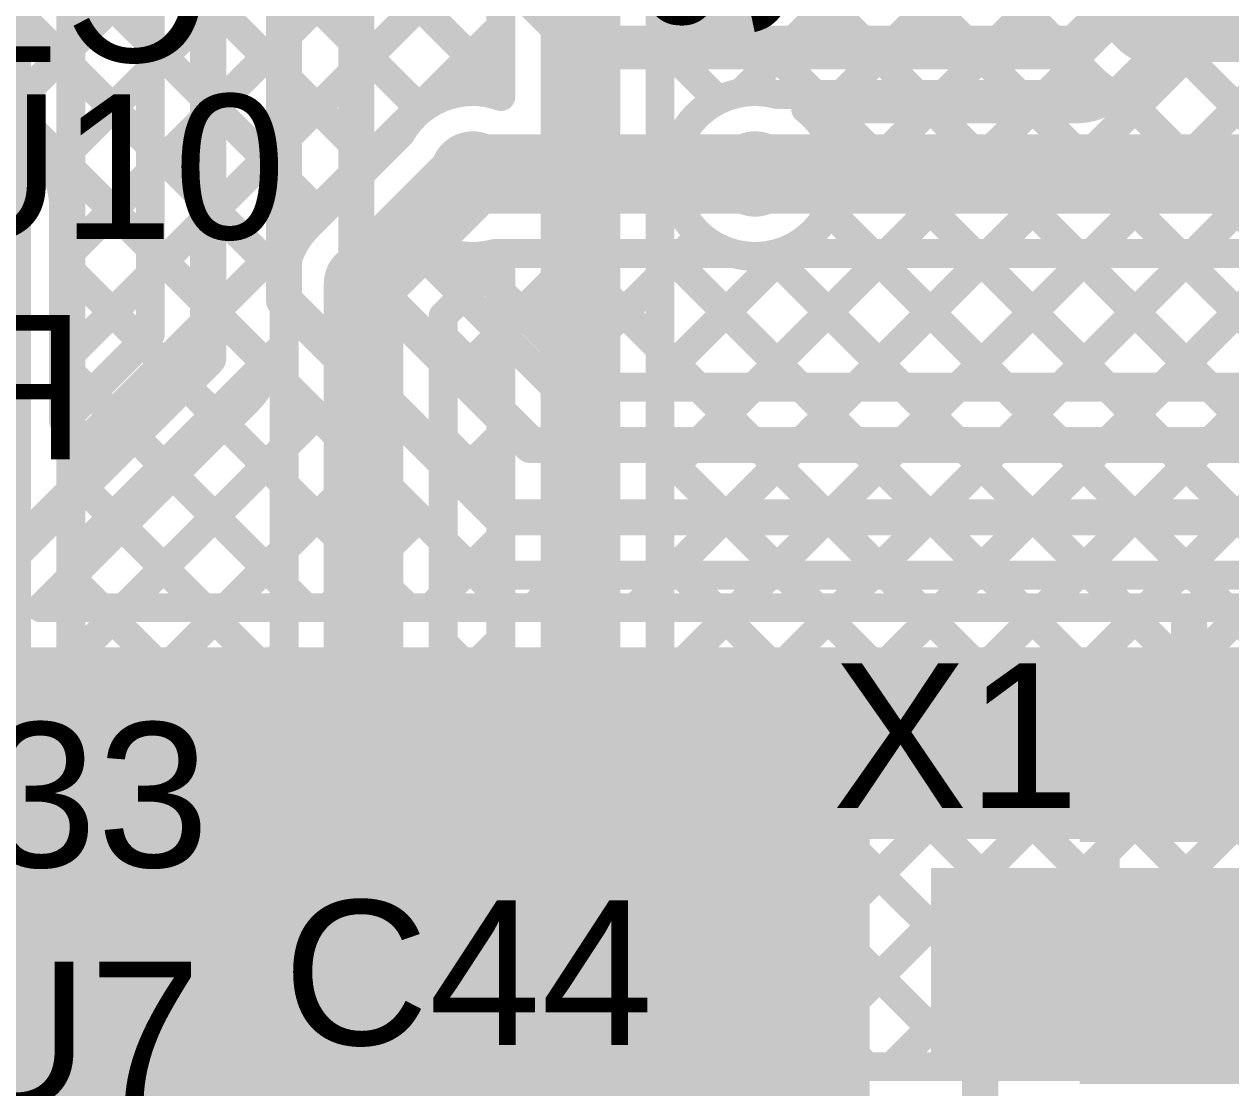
# Model space of a CAD drawing. Header units: millimetres. Extents: x -0.64 to 2.98, y -0.65 to 2.86.
# Drawn here: x 0.4061 to 0.7399, y 1.4531 to 1.7475 of the extents above; entities that cross this region are included whole.
import ezdxf

# ---------------------------------------------------------------- set-up
doc = ezdxf.new("R2010")
doc.units = ezdxf.units.MM
doc.header["$MEASUREMENT"] = 0
for name, color, linetype in [('BottomLayer', 5, 'Continuous'), ('BottomOverlay', 54, 'Continuous'), ('BottomSolder', 6, 'Continuous'), ('Mechanical2', 216, 'Continuous'), ('TopLayer', 1, 'Continuous'), ('TopOverlay', 2, 'Continuous'), ('TopPaste', 8, 'Continuous'), ('TopSolder', 216, 'Continuous'), ('ViaHoleLayer', 16, 'Continuous')]:
    doc.layers.add(name, color=color, linetype=linetype)
doc.styles.add('Arial', font='', dxfattribs={"height": 0.2})
doc.styles.get('Arial').set_extended_font_data('Arial')

# ---------------------------------------------------------------- blocks, each defined once
blk = doc.blocks.new('3TJ481920NYLBC_286')
at = {"layer": 'TopLayer'}
for points in [[(-0.07087, 0.05709), (-0.01575, 0.05709), (-0.01575, 0.00984), (-0.07087, 0.00984)], [(0.01575, 0.05709), (0.07087, 0.05709), (0.07087, 0.00984), (0.01575, 0.00984)], [(-0.07087, -0.00984), (-0.01575, -0.00984), (-0.01575, -0.05709), (-0.07087, -0.05709)], [(0.01575, -0.00984), (0.07087, -0.00984), (0.07087, -0.05709), (0.01575, -0.05709)]]:
    blk.add_hatch(color=1, dxfattribs=at).paths.add_polyline_path(points)
at = {"layer": 'TopPaste'}
for points in [[(-0.07087, 0.05709), (-0.01575, 0.05709), (-0.01575, 0.00984), (-0.07087, 0.00984)], [(0.01575, 0.05709), (0.07087, 0.05709), (0.07087, 0.00984), (0.01575, 0.00984)], [(-0.07087, -0.00984), (-0.01575, -0.00984), (-0.01575, -0.05709), (-0.07087, -0.05709)], [(0.01575, -0.00984), (0.07087, -0.00984), (0.07087, -0.05709), (0.01575, -0.05709)]]:
    blk.add_hatch(color=8, dxfattribs=at).paths.add_polyline_path(points)
at = {"layer": 'TopSolder'}
for points in [[(-0.07362, 0.05984), (-0.01299, 0.05984), (-0.01299, 0.00709), (-0.07362, 0.00709)], [(0.01299, 0.05984), (0.07362, 0.05984), (0.07362, 0.00709), (0.01299, 0.00709)], [(-0.07362, -0.00709), (-0.01299, -0.00709), (-0.01299, -0.05984), (-0.07362, -0.05984)], [(0.01299, -0.00709), (0.07362, -0.00709), (0.07362, -0.05984), (0.01299, -0.05984)]]:
    blk.add_hatch(color=216, dxfattribs=at).paths.add_polyline_path(points)
at = {"layer": 'TopOverlay', "const_width": 0.005}
for points in [[(0.008, 0.051), (-0.008, 0.051)], [(-0.065, 0.004), (-0.065, -0.002)], [(0.065, 0.004), (0.065, -0.002)], [(0.008, -0.051), (-0.008, -0.051)]]:
    blk.add_lwpolyline(points, dxfattribs=at)
at = {"layer": 'TopOverlay'}
for points, const_width in [([(-0.00925, 0.051, 1), (-0.00675, 0.051, 1)], 0.0025), ([(0.00675, 0.051, 1), (0.00925, 0.051, 1)], 0.0025), ([(-0.06625, 0.004, 1), (-0.06375, 0.004, 1)], 0.0025), ([(0.06375, 0.004, 1), (0.06625, 0.004, 1)], 0.0025), ([(-0.06625, -0.002, 1), (-0.06375, -0.002, 1)], 0.0025), ([(0.06375, -0.002, 1), (0.06625, -0.002, 1)], 0.0025), ([(-0.07784, -0.037, 1), (-0.08416, -0.037, 1)], 0.01), ([(-0.08666, -0.037, 1), (-0.08166, -0.037, 1)], 0.005), ([(-0.08034, -0.037, 1), (-0.07534, -0.037, 1)], 0.005), ([(-0.00925, -0.051, 1), (-0.00675, -0.051, 1)], 0.0025), ([(0.00675, -0.051, 1), (0.00925, -0.051, 1)], 0.0025)]:
    blk.add_lwpolyline(points, format="xyb", close=True, dxfattribs=dict(at, const_width=const_width))
blk = doc.blocks.new('C___0603_352')
at = {"layer": 'TopLayer'}
for points in [[(-0.015, 0.0175), (-0.015, -0.0175), (-0.045, -0.0175), (-0.045, 0.0175)], [(0.045, 0.0175), (0.045, -0.0175), (0.015, -0.0175), (0.015, 0.0175)]]:
    blk.add_hatch(color=1, dxfattribs=at).paths.add_polyline_path(points)
at = {"layer": 'TopPaste'}
for points in [[(-0.015, 0.0175), (-0.015, -0.0175), (-0.045, -0.0175), (-0.045, 0.0175)], [(0.045, 0.0175), (0.045, -0.0175), (0.015, -0.0175), (0.015, 0.0175)]]:
    blk.add_hatch(color=8, dxfattribs=at).paths.add_polyline_path(points)
at = {"layer": 'TopSolder'}
for points in [[(-0.01264, 0.01986), (-0.01264, -0.01986), (-0.04736, -0.01986), (-0.04736, 0.01986)], [(0.04736, 0.01986), (0.04736, -0.01986), (0.01264, -0.01986), (0.01264, 0.01986)]]:
    blk.add_hatch(color=216, dxfattribs=at).paths.add_polyline_path(points)
at = {"layer": 'TopOverlay', "const_width": 0.005}
for points in [[(-0.049, -0.021), (-0.049, 0.021)], [(-0.049, 0.021), (-0.018, 0.021)], [(0.018, 0.021), (0.049, 0.021)], [(0.049, -0.021), (0.049, 0.021)], [(-0.049, -0.021), (-0.018, -0.021)], [(0.018, -0.021), (0.049, -0.021)]]:
    blk.add_lwpolyline(points, dxfattribs=at)
at = {"layer": 'TopOverlay', "const_width": 0.0025}
for points in [[(-0.05025, 0.021, 1), (-0.04775, 0.021, 1)], [(-0.05025, 0.021, 1), (-0.04775, 0.021, 1)], [(-0.01925, 0.021, 1), (-0.01675, 0.021, 1)], [(0.01675, 0.021, 1), (0.01925, 0.021, 1)], [(0.04775, 0.021, 1), (0.05025, 0.021, 1)], [(0.04775, 0.021, 1), (0.05025, 0.021, 1)], [(-0.05025, -0.021, 1), (-0.04775, -0.021, 1)], [(-0.05025, -0.021, 1), (-0.04775, -0.021, 1)], [(-0.01925, -0.021, 1), (-0.01675, -0.021, 1)], [(0.01675, -0.021, 1), (0.01925, -0.021, 1)], [(0.04775, -0.021, 1), (0.05025, -0.021, 1)], [(0.04775, -0.021, 1), (0.05025, -0.021, 1)]]:
    blk.add_lwpolyline(points, format="xyb", close=True, dxfattribs=at)

msp = doc.modelspace()

# ---------------------------------------------------------------- hatches: boundary and pattern name
at = {"layer": 'BottomLayer'}
h = msp.add_hatch(color=5, dxfattribs=at)
edge = h.paths.add_edge_path()
edge.add_arc((0.53019, 1.706), 0.01181, 0, 360)
h = msp.add_hatch(color=5, dxfattribs=at)
edge = h.paths.add_edge_path()
edge.add_arc((0.60829, 1.706), 0.01181, 0, 360)
at = {"layer": 'BottomSolder'}
h = msp.add_hatch(color=6, dxfattribs=at)
edge = h.paths.add_edge_path()
edge.add_arc((0.53019, 1.706), 0.00791, 0, 360)
h = msp.add_hatch(color=6, dxfattribs=at)
edge = h.paths.add_edge_path()
edge.add_arc((0.60829, 1.706), 0.00791, 0, 360)
at = {"layer": 'TopLayer'}
h = msp.add_hatch(color=1, dxfattribs=at)
edge = h.paths.add_edge_path()
edge.add_arc((0.53019, 1.706), 0.01181, 0, 360)
h = msp.add_hatch(color=1, dxfattribs=at)
edge = h.paths.add_edge_path()
edge.add_arc((0.60829, 1.706), 0.01181, 0, 360)
for points in [[(0.405, 1.339), (0.584, 1.339), (0.584, 1.575), (0.405, 1.575)], [(0.548, 1.522), (0.758, 1.522), (0.758, 1.575), (0.548, 1.575)], [(0.568, 1.447), (0.64, 1.447), (0.64, 1.523), (0.568, 1.523)], [(0.657, 1.456), (0.759, 1.456), (0.759, 1.514), (0.657, 1.514)]]:
    msp.add_hatch(color=1, dxfattribs=at).paths.add_polyline_path(points)
at = {"layer": 'TopSolder'}
h = msp.add_hatch(color=216, dxfattribs=at)
edge = h.paths.add_edge_path()
edge.add_arc((0.53019, 1.706), 0.00791, 0, 360)
h = msp.add_hatch(color=216, dxfattribs=at)
edge = h.paths.add_edge_path()
edge.add_arc((0.60829, 1.706), 0.00791, 0, 360)
at = {"layer": 'ViaHoleLayer'}
h = msp.add_hatch(color=16, dxfattribs=at)
edge = h.paths.add_edge_path()
edge.add_arc((0.53019, 1.706), 0.00591, 0, 360)
h = msp.add_hatch(color=16, dxfattribs=at)
edge = h.paths.add_edge_path()
edge.add_arc((0.60829, 1.706), 0.00591, 0, 360)

# ---------------------------------------------------------------- linework, layer by layer
at = {"layer": 'BottomLayer'}
for points, const_width in [([(0.403, 1.22928), (0.403, 2.131)], 0.01), ([(0.419, 1.23591), (0.419, 2.131)], 0.008), ([(0.419, 1.74104), (0.54431, 1.86635)], 0.008), ([(0.419, 1.71275), (0.5616, 1.85536)], 0.008), ([(0.419, 1.84896), (0.538, 1.72996)], 0.008), ([(0.419, 1.82068), (0.5159, 1.72378)], 0.008), ([(0.56, 1.467), (0.56, 1.80226)], 0.022), ([(0.66, 1.805), (0.717, 1.748)], 0.022), ([(0.419, 1.68447), (0.53719, 1.80266)], 0.008), ([(0.538, 1.72743), (0.538, 1.79623)], 0.008), ([(0.582, 1.47611), (0.582, 1.79623)], 0.008), ([(0.419, 1.79239), (0.50224, 1.70916)], 0.008), ([(0.64448, 1.7894), (0.7014, 1.73248)], 0.008), ([(0.60444, 1.72848), (0.65492, 1.77897)], 0.008), ([(0.634, 1.77538), (0.68138, 1.728)], 0.008), ([(0.419, 1.65618), (0.538, 1.77518)], 0.008), ([(0.582, 1.77081), (0.62481, 1.728)], 0.008), ([(0.419, 1.76411), (0.48809, 1.69502)], 0.008), ([(0.582, 1.73433), (0.61295, 1.76528)], 0.008), ([(0.61589, 1.76521), (0.6531, 1.728)], 0.008), ([(0.63224, 1.728), (0.66906, 1.76482)], 0.008), ([(0.717, 1.748), (1.003, 1.748)], 0.022), ([(0.66052, 1.728), (0.6832, 1.75068)], 0.008), ([(0.419, 1.6279), (0.538, 1.7469)], 0.008), ([(0.582, 1.74253), (0.59811, 1.72642)], 0.008), ([(0.419, 1.73583), (0.47802, 1.6768)], 0.008), ([(0.68881, 1.728), (0.69735, 1.73654)], 0.008), ([(0.61431, 1.728), (0.70783, 1.728)], 0.008), ([(0.48448, 1.69141), (0.51037, 1.71729)], 0.008), ([(0.5, 1.67581), (0.53019, 1.706)], 0.022), ([(0.582, 1.71425), (0.58589, 1.71035)], 0.008), ([(0.60829, 1.706), (0.855, 1.706)], 0.022), ([(0.582, 1.70605), (0.5858, 1.70985)], 0.008), ([(0.419, 1.70754), (0.478, 1.64854)], 0.008), ([(0.582, 1.67776), (0.59316, 1.68892)], 0.008), ([(0.582, 1.68596), (0.788, 1.47996)], 0.008), ([(0.5, 1.31), (0.5, 1.67581)], 0.022), ([(0.522, 1.6667), (0.538, 1.6827)], 0.008), ([(0.538, 1.467), (0.538, 1.6827)], 0.008), ([(0.582, 1.59291), (0.67309, 1.684)], 0.008), ([(0.582, 1.56463), (0.70137, 1.684)], 0.008), ([(0.582, 1.64948), (0.61652, 1.684)], 0.008), ([(0.582, 1.62119), (0.64481, 1.684)], 0.008), ([(0.582, 1.47977), (0.78623, 1.684)], 0.008), ([(0.582, 1.50806), (0.75794, 1.684)], 0.008), ([(0.582, 1.53634), (0.72966, 1.684)], 0.008), ([(0.59431, 1.4638), (0.81451, 1.684)], 0.008), ([(0.61264, 1.68361), (0.788, 1.50825)], 0.008), ([(0.61431, 1.684), (0.84589, 1.684)], 0.008), ([(0.6178, 1.459), (0.8428, 1.684)], 0.008), ([(0.64053, 1.684), (0.778, 1.54653)], 0.008), ([(0.66881, 1.684), (0.778, 1.57481)], 0.008), ([(0.6971, 1.684), (0.8056, 1.5755)], 0.008), ([(0.72538, 1.684), (0.838, 1.57138)], 0.008), ([(0.419, 1.67926), (0.478, 1.62026)], 0.008), ([(0.478, 1.31603), (0.478, 1.67581)], 0.008), ([(0.53335, 1.67805), (0.538, 1.67339)], 0.008), ([(0.64608, 1.459), (0.85848, 1.6714)], 0.008), ([(0.522, 1.31603), (0.522, 1.6667)], 0.008), ([(0.522, 1.64605), (0.538, 1.66205)], 0.008), ([(0.419, 1.59962), (0.478, 1.65862)], 0.008), ([(0.522, 1.66111), (0.538, 1.64511)], 0.008), ([(0.582, 1.65768), (0.77995, 1.45973)], 0.008), ([(0.419, 1.65097), (0.478, 1.59197)], 0.008), ([(0.522, 1.61776), (0.538, 1.63376)], 0.008), ([(0.522, 1.63283), (0.538, 1.61683)], 0.008), ([(0.419, 1.57133), (0.478, 1.63033)], 0.008), ([(0.582, 1.62939), (0.75239, 1.459)], 0.008), ([(0.419, 1.62269), (0.478, 1.56369)], 0.008), ([(0.522, 1.58948), (0.538, 1.60548)], 0.008), ([(0.419, 1.54305), (0.478, 1.60205)], 0.008), ([(0.522, 1.60454), (0.538, 1.58854)], 0.008), ([(0.582, 1.60111), (0.72411, 1.459)], 0.008), ([(0.419, 1.5944), (0.478, 1.5354)], 0.008), ([(0.522, 1.56119), (0.538, 1.57719)], 0.008), ([(0.522, 1.57626), (0.538, 1.56026)], 0.008), ([(0.419, 1.51476), (0.478, 1.57376)], 0.008), ([(0.582, 1.57283), (0.69583, 1.459)], 0.008), ([(0.419, 1.56612), (0.478, 1.50712)], 0.008), ([(0.67436, 1.459), (0.778, 1.56264)], 0.008), ([(0.522, 1.53291), (0.538, 1.54891)], 0.008), ([(0.419, 1.48648), (0.478, 1.54548)], 0.008), ([(0.522, 1.54797), (0.538, 1.53197)], 0.008), ([(0.582, 1.54454), (0.66754, 1.459)], 0.008), ([(0.419, 1.53784), (0.478, 1.47884)], 0.008), ([(0.70265, 1.459), (0.778, 1.53435)], 0.008), ([(0.522, 1.50463), (0.538, 1.52063)], 0.008), ([(0.522, 1.51969), (0.538, 1.50369)], 0.008), ([(0.419, 1.45819), (0.478, 1.51719)], 0.008), ([(0.582, 1.51626), (0.63926, 1.459)], 0.008), ([(0.73093, 1.459), (0.788, 1.51607)], 0.008), ([(0.419, 1.50955), (0.478, 1.45055)], 0.008), ([(0.522, 1.47634), (0.538, 1.49234)], 0.008), ([(0.419, 1.42991), (0.478, 1.48891)], 0.008), ([(0.522, 1.4914), (0.538, 1.4754)], 0.008), ([(0.582, 1.48797), (0.61097, 1.459)], 0.008), ([(0.419, 1.48127), (0.478, 1.42227)], 0.008), ([(0.582, 1.47611), (0.59911, 1.459)], 0.008), ([(0.56, 1.467), (0.59, 1.437)], 0.022), ([(0.522, 1.44806), (0.53817, 1.46423)], 0.008), ([(0.522, 1.46312), (0.67416, 1.31096)], 0.008), ([(0.419, 1.40163), (0.478, 1.46063)], 0.008), ([(0.59911, 1.459), (0.77197, 1.459)], 0.008), ([(0.419, 1.45298), (0.478, 1.39398)], 0.008), ([(0.54448, 1.4514), (0.5744, 1.42148)], 0.008)]:
    msp.add_lwpolyline(points, dxfattribs=dict(at, const_width=const_width))
for points, const_width in [([(0.7115, 1.748, 1), (0.7225, 1.748, 1)], 0.011), ([(0.7115, 1.748, 1), (0.7225, 1.748, 1)], 0.011), ([(0.6812, 1.75068, 1), (0.6852, 1.75068, 1)], 0.004), ([(0.536, 1.7469, 1), (0.54, 1.7469, 1)], 0.004), ([(0.58, 1.74253, 1), (0.584, 1.74253, 1)], 0.004), ([(0.417, 1.74104, 1), (0.421, 1.74104, 1)], 0.004), ([(0.417, 1.73583, 1), (0.421, 1.73583, 1)], 0.004), ([(0.69535, 1.73654, 1), (0.69935, 1.73654, 1)], 0.004), ([(0.58, 1.73433, 1), (0.584, 1.73433, 1)], 0.004), ([(0.6994, 1.73248, 1), (0.7034, 1.73248, 1)], 0.004), ([(0.6994, 1.73248, 1), (0.7034, 1.73248, 1)], 0.004), ([(0.69944, 1.73244, 1), (0.70344, 1.73244, 1)], 0.004), ([(0.536, 1.72996, 1), (0.54, 1.72996, 1)], 0.004), ([(0.536, 1.72743, 1), (0.54, 1.72743, 1)], 0.004), ([(0.536, 1.72743, 1), (0.54, 1.72743, 1)], 0.004), ([(0.59611, 1.72642, 1), (0.60011, 1.72642, 1)], 0.004), ([(0.60244, 1.72848, 1), (0.60644, 1.72848, 1)], 0.004), ([(0.61231, 1.728, 1), (0.61631, 1.728, 1)], 0.004), ([(0.61231, 1.728, 1), (0.61631, 1.728, 1)], 0.004), ([(0.62281, 1.728, 1), (0.62681, 1.728, 1)], 0.004), ([(0.63024, 1.728, 1), (0.63424, 1.728, 1)], 0.004), ([(0.6511, 1.728, 1), (0.6551, 1.728, 1)], 0.004), ([(0.65852, 1.728, 1), (0.66252, 1.728, 1)], 0.004), ([(0.67938, 1.728, 1), (0.68338, 1.728, 1)], 0.004), ([(0.68681, 1.728, 1), (0.69081, 1.728, 1)], 0.004), ([(0.70583, 1.728, 1), (0.70983, 1.728, 1)], 0.004), ([(0.70583, 1.728, 1), (0.70983, 1.728, 1)], 0.004), ([(0.70583, 1.728, 1), (0.70983, 1.728, 1)], 0.004), ([(0.5139, 1.72378, 1), (0.5179, 1.72378, 1)], 0.004), ([(0.50837, 1.71729, 1), (0.51237, 1.71729, 1)], 0.004), ([(0.50837, 1.71729, 1), (0.51237, 1.71729, 1)], 0.004), ([(0.417, 1.71275, 1), (0.421, 1.71275, 1)], 0.004), ([(0.52469, 1.706, 1), (0.53569, 1.706, 1)], 0.011), ([(0.58, 1.71425, 1), (0.584, 1.71425, 1)], 0.004), ([(0.60279, 1.706, 1), (0.61379, 1.706, 1)], 0.011), ([(0.50024, 1.70916, 1), (0.50424, 1.70916, 1)], 0.004), ([(0.5838, 1.70985, 1), (0.5878, 1.70985, 1)], 0.004), ([(0.58389, 1.71035, 1), (0.58789, 1.71035, 1)], 0.004), ([(0.417, 1.70754, 1), (0.421, 1.70754, 1)], 0.004), ([(0.58, 1.70605, 1), (0.584, 1.70605, 1)], 0.004), ([(0.48609, 1.69502, 1), (0.49009, 1.69502, 1)], 0.004), ([(0.48244, 1.69137, 1), (0.48644, 1.69137, 1)], 0.004), ([(0.48248, 1.69141, 1), (0.48648, 1.69141, 1)], 0.004), ([(0.48248, 1.69141, 1), (0.48648, 1.69141, 1)], 0.004), ([(0.59116, 1.68892, 1), (0.59516, 1.68892, 1)], 0.004), ([(0.58, 1.68596, 1), (0.584, 1.68596, 1)], 0.004), ([(0.417, 1.68447, 1), (0.421, 1.68447, 1)], 0.004), ([(0.4945, 1.67581, 1), (0.5055, 1.67581, 1)], 0.011), ([(0.4945, 1.67581, 1), (0.5055, 1.67581, 1)], 0.011), ([(0.536, 1.6827, 1), (0.54, 1.6827, 1)], 0.004), ([(0.536, 1.6827, 1), (0.54, 1.6827, 1)], 0.004), ([(0.61064, 1.68361, 1), (0.61464, 1.68361, 1)], 0.004), ([(0.61231, 1.684, 1), (0.61631, 1.684, 1)], 0.004), ([(0.61231, 1.684, 1), (0.61631, 1.684, 1)], 0.004), ([(0.61452, 1.684, 1), (0.61852, 1.684, 1)], 0.004), ([(0.63853, 1.684, 1), (0.64253, 1.684, 1)], 0.004), ([(0.64281, 1.684, 1), (0.64681, 1.684, 1)], 0.004), ([(0.66681, 1.684, 1), (0.67081, 1.684, 1)], 0.004), ([(0.67109, 1.684, 1), (0.67509, 1.684, 1)], 0.004), ([(0.6951, 1.684, 1), (0.6991, 1.684, 1)], 0.004), ([(0.69937, 1.684, 1), (0.70337, 1.684, 1)], 0.004), ([(0.72338, 1.684, 1), (0.72738, 1.684, 1)], 0.004), ([(0.72766, 1.684, 1), (0.73166, 1.684, 1)], 0.004), ([(0.417, 1.67926, 1), (0.421, 1.67926, 1)], 0.004), ([(0.476, 1.67581, 1), (0.48, 1.67581, 1)], 0.004), ([(0.476, 1.67581, 1), (0.48, 1.67581, 1)], 0.004), ([(0.476, 1.67581, 1), (0.48, 1.67581, 1)], 0.004), ([(0.47602, 1.6768, 1), (0.48002, 1.6768, 1)], 0.004), ([(0.53135, 1.67805, 1), (0.53535, 1.67805, 1)], 0.004), ([(0.58, 1.67776, 1), (0.584, 1.67776, 1)], 0.004), ([(0.536, 1.67339, 1), (0.54, 1.67339, 1)], 0.004), ([(0.52, 1.6667, 1), (0.524, 1.6667, 1)], 0.004), ([(0.52, 1.6667, 1), (0.524, 1.6667, 1)], 0.004), ([(0.536, 1.66205, 1), (0.54, 1.66205, 1)], 0.004), ([(0.476, 1.65862, 1), (0.48, 1.65862, 1)], 0.004), ([(0.52, 1.66111, 1), (0.524, 1.66111, 1)], 0.004), ([(0.417, 1.65618, 1), (0.421, 1.65618, 1)], 0.004), ([(0.58, 1.65768, 1), (0.584, 1.65768, 1)], 0.004), ([(0.417, 1.65097, 1), (0.421, 1.65097, 1)], 0.004), ([(0.476, 1.64854, 1), (0.48, 1.64854, 1)], 0.004), ([(0.58, 1.64948, 1), (0.584, 1.64948, 1)], 0.004), ([(0.52, 1.64605, 1), (0.524, 1.64605, 1)], 0.004), ([(0.536, 1.64511, 1), (0.54, 1.64511, 1)], 0.004), ([(0.52, 1.63283, 1), (0.524, 1.63283, 1)], 0.004), ([(0.536, 1.63376, 1), (0.54, 1.63376, 1)], 0.004), ([(0.476, 1.63033, 1), (0.48, 1.63033, 1)], 0.004), ([(0.58, 1.62939, 1), (0.584, 1.62939, 1)], 0.004), ([(0.417, 1.6279, 1), (0.421, 1.6279, 1)], 0.004), ([(0.417, 1.62269, 1), (0.421, 1.62269, 1)], 0.004), ([(0.476, 1.62026, 1), (0.48, 1.62026, 1)], 0.004), ([(0.58, 1.62119, 1), (0.584, 1.62119, 1)], 0.004), ([(0.52, 1.61776, 1), (0.524, 1.61776, 1)], 0.004), ([(0.536, 1.61683, 1), (0.54, 1.61683, 1)], 0.004), ([(0.536, 1.60548, 1), (0.54, 1.60548, 1)], 0.004), ([(0.476, 1.60205, 1), (0.48, 1.60205, 1)], 0.004), ([(0.52, 1.60454, 1), (0.524, 1.60454, 1)], 0.004), ([(0.417, 1.59962, 1), (0.421, 1.59962, 1)], 0.004), ([(0.58, 1.60111, 1), (0.584, 1.60111, 1)], 0.004), ([(0.417, 1.5944, 1), (0.421, 1.5944, 1)], 0.004), ([(0.476, 1.59197, 1), (0.48, 1.59197, 1)], 0.004), ([(0.58, 1.59291, 1), (0.584, 1.59291, 1)], 0.004), ([(0.52, 1.58948, 1), (0.524, 1.58948, 1)], 0.004), ([(0.536, 1.58854, 1), (0.54, 1.58854, 1)], 0.004), ([(0.52, 1.57626, 1), (0.524, 1.57626, 1)], 0.004), ([(0.536, 1.57719, 1), (0.54, 1.57719, 1)], 0.004), ([(0.476, 1.57376, 1), (0.48, 1.57376, 1)], 0.004), ([(0.58, 1.57283, 1), (0.584, 1.57283, 1)], 0.004), ([(0.417, 1.57133, 1), (0.421, 1.57133, 1)], 0.004), ([(0.417, 1.56612, 1), (0.421, 1.56612, 1)], 0.004), ([(0.476, 1.56369, 1), (0.48, 1.56369, 1)], 0.004), ([(0.58, 1.56463, 1), (0.584, 1.56463, 1)], 0.004), ([(0.52, 1.56119, 1), (0.524, 1.56119, 1)], 0.004), ([(0.536, 1.56026, 1), (0.54, 1.56026, 1)], 0.004), ([(0.536, 1.54891, 1), (0.54, 1.54891, 1)], 0.004), ([(0.476, 1.54548, 1), (0.48, 1.54548, 1)], 0.004), ([(0.52, 1.54797, 1), (0.524, 1.54797, 1)], 0.004), ([(0.417, 1.54305, 1), (0.421, 1.54305, 1)], 0.004), ([(0.58, 1.54454, 1), (0.584, 1.54454, 1)], 0.004), ([(0.417, 1.53784, 1), (0.421, 1.53784, 1)], 0.004), ([(0.476, 1.5354, 1), (0.48, 1.5354, 1)], 0.004), ([(0.58, 1.53634, 1), (0.584, 1.53634, 1)], 0.004), ([(0.52, 1.53291, 1), (0.524, 1.53291, 1)], 0.004), ([(0.536, 1.53197, 1), (0.54, 1.53197, 1)], 0.004), ([(0.52, 1.51969, 1), (0.524, 1.51969, 1)], 0.004), ([(0.536, 1.52063, 1), (0.54, 1.52063, 1)], 0.004), ([(0.476, 1.51719, 1), (0.48, 1.51719, 1)], 0.004), ([(0.58, 1.51626, 1), (0.584, 1.51626, 1)], 0.004), ([(0.417, 1.51476, 1), (0.421, 1.51476, 1)], 0.004), ([(0.417, 1.50955, 1), (0.421, 1.50955, 1)], 0.004), ([(0.476, 1.50712, 1), (0.48, 1.50712, 1)], 0.004), ([(0.58, 1.50806, 1), (0.584, 1.50806, 1)], 0.004), ([(0.52, 1.50463, 1), (0.524, 1.50463, 1)], 0.004), ([(0.536, 1.50369, 1), (0.54, 1.50369, 1)], 0.004), ([(0.536, 1.49234, 1), (0.54, 1.49234, 1)], 0.004), ([(0.476, 1.48891, 1), (0.48, 1.48891, 1)], 0.004), ([(0.52, 1.4914, 1), (0.524, 1.4914, 1)], 0.004), ([(0.417, 1.48648, 1), (0.421, 1.48648, 1)], 0.004), ([(0.58, 1.48797, 1), (0.584, 1.48797, 1)], 0.004), ([(0.417, 1.48127, 1), (0.421, 1.48127, 1)], 0.004), ([(0.476, 1.47884, 1), (0.48, 1.47884, 1)], 0.004), ([(0.58, 1.47977, 1), (0.584, 1.47977, 1)], 0.004), ([(0.52, 1.47634, 1), (0.524, 1.47634, 1)], 0.004), ([(0.536, 1.4754, 1), (0.54, 1.4754, 1)], 0.004), ([(0.58, 1.47611, 1), (0.584, 1.47611, 1)], 0.004), ([(0.58, 1.47611, 1), (0.584, 1.47611, 1)], 0.004), ([(0.5545, 1.467, 1), (0.5655, 1.467, 1)], 0.011), ([(0.5545, 1.467, 1), (0.5655, 1.467, 1)], 0.011), ([(0.536, 1.467, 1), (0.54, 1.467, 1)], 0.004), ([(0.536, 1.467, 1), (0.54, 1.467, 1)], 0.004), ([(0.536, 1.467, 1), (0.54, 1.467, 1)], 0.004), ([(0.52, 1.46312, 1), (0.524, 1.46312, 1)], 0.004), ([(0.53617, 1.46423, 1), (0.54017, 1.46423, 1)], 0.004), ([(0.59231, 1.4638, 1), (0.59631, 1.4638, 1)], 0.004), ([(0.417, 1.45819, 1), (0.421, 1.45819, 1)], 0.004), ([(0.476, 1.46063, 1), (0.48, 1.46063, 1)], 0.004), ([(0.59711, 1.459, 1), (0.60111, 1.459, 1)], 0.004), ([(0.59711, 1.459, 1), (0.60111, 1.459, 1)], 0.004), ([(0.60897, 1.459, 1), (0.61297, 1.459, 1)], 0.004), ([(0.6158, 1.459, 1), (0.6198, 1.459, 1)], 0.004), ([(0.63726, 1.459, 1), (0.64126, 1.459, 1)], 0.004), ([(0.64408, 1.459, 1), (0.64808, 1.459, 1)], 0.004), ([(0.66554, 1.459, 1), (0.66954, 1.459, 1)], 0.004), ([(0.67236, 1.459, 1), (0.67636, 1.459, 1)], 0.004), ([(0.69383, 1.459, 1), (0.69783, 1.459, 1)], 0.004), ([(0.70065, 1.459, 1), (0.70465, 1.459, 1)], 0.004), ([(0.72211, 1.459, 1), (0.72611, 1.459, 1)], 0.004), ([(0.72893, 1.459, 1), (0.73293, 1.459, 1)], 0.004), ([(0.417, 1.45298, 1), (0.421, 1.45298, 1)], 0.004), ([(0.476, 1.45055, 1), (0.48, 1.45055, 1)], 0.004), ([(0.54244, 1.45144, 1), (0.54644, 1.45144, 1)], 0.004), ([(0.54248, 1.4514, 1), (0.54648, 1.4514, 1)], 0.004), ([(0.54248, 1.4514, 1), (0.54648, 1.4514, 1)], 0.004)]:
    msp.add_lwpolyline(points, format="xyb", close=True, dxfattribs=dict(at, const_width=const_width))
at = {"layer": 'BottomLayer', "const_width": 0.008}
for points in [[(0.70783, 1.728, -0.089793), (0.7014, 1.73248)], [(0.70783, 1.728, -0.08916), (0.70144, 1.73244)], [(0.51037, 1.71729, -0.365697), (0.538, 1.72743)], [(0.61431, 1.684, -1.310882), (0.61431, 1.728)], [(0.478, 1.67581, -0.199566), (0.48448, 1.69141)], [(0.478, 1.67581, -0.198912), (0.48444, 1.69137)], [(0.54444, 1.45144, -0.198912), (0.538, 1.467)], [(0.54448, 1.4514, -0.199566), (0.538, 1.467)]]:
    msp.add_lwpolyline(points, format="xyb", dxfattribs=at)
at = {"layer": 'Mechanical2', "const_width": 0.01}
msp.add_lwpolyline([(1.75783, 2.80917, -6.230382), (0.64896, 2.81029)], format="xyb", dxfattribs=at)
at = {"layer": 'TopLayer'}
for points, const_width in [([(0.28172, 1.90139), (0.441, 1.74211)], 0.008), ([(0.28129, 1.87353), (0.441, 1.71383)], 0.008), ([(0.498, 1.67928), (0.498, 1.84254)], 0.01), ([(0.478, 1.671), (0.478, 1.83426)], 0.01), ([(0.63609, 1.647), (0.81847, 1.82938)], 0.008), ([(0.457, 1.655), (0.457, 1.82698)], 0.01), ([(0.441, 1.66163), (0.441, 1.82035)], 0.008), ([(0.31044, 1.8161), (0.441, 1.68554)], 0.008), ([(0.66437, 1.647), (0.81847, 1.8011)], 0.008), ([(0.519, 1.783), (0.561, 1.741)], 0.012), ([(0.69266, 1.647), (0.81847, 1.77281)], 0.008), ([(0.40054, 1.72257), (0.441, 1.76304)], 0.008), ([(0.697, 1.741), (0.7165, 1.7605)], 0.012), ([(0.7335, 1.76073), (0.81847, 1.67576)], 0.008), ([(0.70904, 1.729), (0.7285, 1.74846)], 0.008), ([(0.561, 1.741), (0.697, 1.741)], 0.012), ([(0.72094, 1.647), (0.81847, 1.74453)], 0.008), ([(0.723, 1.74295), (0.81847, 1.64748)], 0.008), ([(0.41412, 1.70788), (0.441, 1.73475)], 0.008), ([(0.393, 1.73011), (0.41052, 1.7126)], 0.008), ([(0.70885, 1.72881), (0.79066, 1.647)], 0.008), ([(0.60781, 1.647), (0.68481, 1.724)], 0.008), ([(0.6223, 1.724), (0.697, 1.724)], 0.008), ([(0.62881, 1.724), (0.70581, 1.647)], 0.008), ([(0.62903, 1.6965), (0.65652, 1.724)], 0.008), ([(0.6571, 1.724), (0.7341, 1.647)], 0.008), ([(0.68538, 1.724), (0.76238, 1.647)], 0.008), ([(0.53019, 1.706), (0.60829, 1.706)], 0.022), ([(0.417, 1.68247), (0.441, 1.70647)], 0.008), ([(0.417, 1.63763), (0.417, 1.697)], 0.008), ([(0.6287, 1.69583), (0.67753, 1.647)], 0.008), ([(0.514, 1.68591), (0.55291, 1.647)], 0.008), ([(0.57952, 1.647), (0.61778, 1.68526)], 0.008), ([(0.52379, 1.67612), (0.53087, 1.6832)], 0.008), ([(0.52811, 1.68328), (0.56439, 1.647)], 0.008), ([(0.53622, 1.684), (0.60226, 1.684)], 0.008), ([(0.53793, 1.66198), (0.55995, 1.684)], 0.008), ([(0.55207, 1.64784), (0.58824, 1.684)], 0.008), ([(0.55568, 1.684), (0.59268, 1.647)], 0.008), ([(0.58396, 1.684), (0.62096, 1.647)], 0.008), ([(0.61264, 1.68361), (0.64925, 1.647)], 0.008), ([(0.417, 1.68126), (0.43881, 1.65944)], 0.008), ([(0.498, 1.67928), (0.54628, 1.631)], 0.01), ([(0.417, 1.65418), (0.441, 1.67818)], 0.008), ([(0.478, 1.671), (0.538, 1.611)], 0.01), ([(0.417, 1.63763), (0.441, 1.66163)], 0.008), ([(0.329, 1.527), (0.457, 1.655)], 0.01), ([(0.417, 1.65297), (0.42467, 1.6453)], 0.008), ([(0.47292, 1.65345), (0.52667, 1.5997)], 0.008), ([(0.55291, 1.647), (0.81847, 1.647)], 0.008), ([(0.41063, 1.586), (0.4683, 1.64367)], 0.008), ([(0.43367, 1.586), (0.48702, 1.63935)], 0.008), ([(0.46144, 1.63681), (0.51226, 1.586)], 0.008), ([(0.54628, 1.631), (1.01128, 1.631)], 0.01), ([(0.46195, 1.586), (0.50116, 1.62521)], 0.008), ([(0.4473, 1.62267), (0.48397, 1.586)], 0.008), ([(0.538, 1.611), (1.003, 1.611)], 0.01), ([(0.43316, 1.60853), (0.45569, 1.586)], 0.008), ([(0.49024, 1.586), (0.51531, 1.61107)], 0.008), ([(0.51852, 1.586), (0.52979, 1.59727)], 0.008), ([(0.52815, 1.59839), (0.54054, 1.586)], 0.008), ([(0.41902, 1.59439), (0.4274, 1.586)], 0.008), ([(0.538, 1.595), (0.775, 1.595)], 0.008), ([(0.54681, 1.586), (0.55581, 1.595)], 0.008), ([(0.55983, 1.595), (0.56883, 1.586)], 0.008), ([(0.57509, 1.586), (0.58409, 1.595)], 0.008), ([(0.58811, 1.595), (0.59711, 1.586)], 0.008), ([(0.60337, 1.586), (0.61237, 1.595)], 0.008), ([(0.61639, 1.595), (0.62539, 1.586)], 0.008), ([(0.63166, 1.586), (0.64066, 1.595)], 0.008), ([(0.64468, 1.595), (0.65368, 1.586)], 0.008), ([(0.65994, 1.586), (0.66894, 1.595)], 0.008), ([(0.67296, 1.595), (0.68196, 1.586)], 0.008), ([(0.68823, 1.586), (0.69723, 1.595)], 0.008), ([(0.70125, 1.595), (0.71025, 1.586)], 0.008), ([(0.71651, 1.586), (0.72551, 1.595)], 0.008), ([(0.72953, 1.595), (0.73853, 1.586)], 0.008), ([(0.41063, 1.586), (0.537, 1.586)], 0.008), ([(0.537, 1.586), (0.595, 1.586)], 0.008), ([(0.537, 1.586), (0.595, 1.586)], 0.008), ([(0.595, 1.586), (0.769, 1.586)], 0.008), ([(0.72838, 1.54753), (0.72838, 1.58115)], 0.01), ([(0.61469, 1.53464), (0.62758, 1.54753)], 0.022), ([(0.62758, 1.54753), (0.72838, 1.54753)], 0.022), ([(0.72838, 1.54753), (0.76594, 1.54753)], 0.01), ([(0.61469, 1.48706), (0.61469, 1.53464)], 0.022), ([(0.67059, 1.46396), (0.68813, 1.4815)], 0.01), ([(0.68813, 1.4815), (0.708, 1.4815)], 0.01), ([(0.34487, 1.47146), (0.45654, 1.47146)], 0.022), ([(0.45654, 1.47146), (0.459, 1.469)], 0.022), ([(0.67059, 1.31772), (0.67059, 1.46396)], 0.01)]:
    msp.add_lwpolyline(points, dxfattribs=dict(at, const_width=const_width))
at = {"layer": 'TopLayer', "const_width": 0.008}
for points in [[(0.7335, 1.7605, -0.199327), (0.7285, 1.74846)], [(0.7335, 1.7605, -0.198912), (0.72852, 1.74848)], [(0.70904, 1.729, -0.199327), (0.697, 1.724)], [(0.70902, 1.72898, -0.198912), (0.697, 1.724)], [(0.6223, 1.724, -0.231332), (0.6311, 1.706)], [(0.41052, 1.7126, -0.199566), (0.417, 1.697)], [(0.41056, 1.71256, -0.198912), (0.417, 1.697)], [(0.6311, 1.706, -0.494904), (0.60226, 1.684)], [(0.53622, 1.684, -0.270449), (0.514, 1.68993)], [(0.47292, 1.65345, -0.174099), (0.4683, 1.64367)], [(0.47292, 1.65345, -0.173783), (0.46831, 1.64369)], [(0.538, 1.595, -0.199231), (0.52667, 1.5997)], [(0.538, 1.595, -0.198912), (0.52669, 1.59969)]]:
    msp.add_lwpolyline(points, format="xyb", dxfattribs=at)
at = {"layer": 'TopLayer'}
for points, const_width in [([(0.7265, 1.74846, 1), (0.7305, 1.74846, 1)], 0.004), ([(0.7265, 1.74846, 1), (0.7305, 1.74846, 1)], 0.004), ([(0.72652, 1.74848, 1), (0.73052, 1.74848, 1)], 0.004), ([(0.439, 1.74211, 1), (0.443, 1.74211, 1)], 0.004), ([(0.558, 1.741, 1), (0.564, 1.741, 1)], 0.006), ([(0.558, 1.741, 1), (0.564, 1.741, 1)], 0.006), ([(0.694, 1.741, 1), (0.7, 1.741, 1)], 0.006), ([(0.694, 1.741, 1), (0.7, 1.741, 1)], 0.006), ([(0.721, 1.74295, 1), (0.725, 1.74295, 1)], 0.004), ([(0.439, 1.73475, 1), (0.443, 1.73475, 1)], 0.004), ([(0.70685, 1.72881, 1), (0.71085, 1.72881, 1)], 0.004), ([(0.70702, 1.72898, 1), (0.71102, 1.72898, 1)], 0.004), ([(0.70704, 1.729, 1), (0.71104, 1.729, 1)], 0.004), ([(0.70704, 1.729, 1), (0.71104, 1.729, 1)], 0.004), ([(0.6203, 1.724, 1), (0.6243, 1.724, 1)], 0.004), ([(0.6203, 1.724, 1), (0.6243, 1.724, 1)], 0.004), ([(0.62681, 1.724, 1), (0.63081, 1.724, 1)], 0.004), ([(0.65452, 1.724, 1), (0.65852, 1.724, 1)], 0.004), ([(0.6551, 1.724, 1), (0.6591, 1.724, 1)], 0.004), ([(0.68281, 1.724, 1), (0.68681, 1.724, 1)], 0.004), ([(0.68338, 1.724, 1), (0.68738, 1.724, 1)], 0.004), ([(0.695, 1.724, 1), (0.699, 1.724, 1)], 0.004), ([(0.695, 1.724, 1), (0.699, 1.724, 1)], 0.004), ([(0.695, 1.724, 1), (0.699, 1.724, 1)], 0.004), ([(0.40852, 1.7126, 1), (0.41252, 1.7126, 1)], 0.004), ([(0.40852, 1.7126, 1), (0.41252, 1.7126, 1)], 0.004), ([(0.40856, 1.71256, 1), (0.41256, 1.71256, 1)], 0.004), ([(0.439, 1.71383, 1), (0.443, 1.71383, 1)], 0.004), ([(0.52469, 1.706, 1), (0.53569, 1.706, 1)], 0.011), ([(0.60279, 1.706, 1), (0.61379, 1.706, 1)], 0.011), ([(0.41212, 1.70788, 1), (0.41612, 1.70788, 1)], 0.004), ([(0.439, 1.70647, 1), (0.443, 1.70647, 1)], 0.004), ([(0.6291, 1.706, 1), (0.6331, 1.706, 1)], 0.004), ([(0.6291, 1.706, 1), (0.6331, 1.706, 1)], 0.004), ([(0.415, 1.697, 1), (0.419, 1.697, 1)], 0.004), ([(0.415, 1.697, 1), (0.419, 1.697, 1)], 0.004), ([(0.415, 1.697, 1), (0.419, 1.697, 1)], 0.004), ([(0.6267, 1.69583, 1), (0.6307, 1.69583, 1)], 0.004), ([(0.62703, 1.6965, 1), (0.63103, 1.6965, 1)], 0.004), ([(0.512, 1.68993, 1), (0.516, 1.68993, 1)], 0.004), ([(0.439, 1.68554, 1), (0.443, 1.68554, 1)], 0.004), ([(0.512, 1.68591, 1), (0.516, 1.68591, 1)], 0.004), ([(0.61578, 1.68526, 1), (0.61978, 1.68526, 1)], 0.004), ([(0.415, 1.68247, 1), (0.419, 1.68247, 1)], 0.004), ([(0.52611, 1.68328, 1), (0.53011, 1.68328, 1)], 0.004), ([(0.52887, 1.6832, 1), (0.53287, 1.6832, 1)], 0.004), ([(0.53422, 1.684, 1), (0.53822, 1.684, 1)], 0.004), ([(0.53422, 1.684, 1), (0.53822, 1.684, 1)], 0.004), ([(0.55368, 1.684, 1), (0.55768, 1.684, 1)], 0.004), ([(0.55795, 1.684, 1), (0.56195, 1.684, 1)], 0.004), ([(0.58196, 1.684, 1), (0.58596, 1.684, 1)], 0.004), ([(0.58624, 1.684, 1), (0.59024, 1.684, 1)], 0.004), ([(0.60026, 1.684, 1), (0.60426, 1.684, 1)], 0.004), ([(0.60026, 1.684, 1), (0.60426, 1.684, 1)], 0.004), ([(0.61064, 1.68361, 1), (0.61464, 1.68361, 1)], 0.004), ([(0.415, 1.68126, 1), (0.419, 1.68126, 1)], 0.004), ([(0.4955, 1.67928, 1), (0.5005, 1.67928, 1)], 0.005), ([(0.4955, 1.67928, 1), (0.5005, 1.67928, 1)], 0.005), ([(0.439, 1.67818, 1), (0.443, 1.67818, 1)], 0.004), ([(0.52179, 1.67612, 1), (0.52579, 1.67612, 1)], 0.004), ([(0.4755, 1.671, 1), (0.4805, 1.671, 1)], 0.005), ([(0.4755, 1.671, 1), (0.4805, 1.671, 1)], 0.005), ([(0.53593, 1.66198, 1), (0.53993, 1.66198, 1)], 0.004), ([(0.43681, 1.65944, 1), (0.44081, 1.65944, 1)], 0.004), ([(0.439, 1.66163, 1), (0.443, 1.66163, 1)], 0.004), ([(0.439, 1.66163, 1), (0.443, 1.66163, 1)], 0.004), ([(0.4545, 1.655, 1), (0.4595, 1.655, 1)], 0.005), ([(0.4545, 1.655, 1), (0.4595, 1.655, 1)], 0.005), ([(0.415, 1.65418, 1), (0.419, 1.65418, 1)], 0.004), ([(0.415, 1.65297, 1), (0.419, 1.65297, 1)], 0.004), ([(0.47092, 1.65345, 1), (0.47492, 1.65345, 1)], 0.004), ([(0.47092, 1.65345, 1), (0.47492, 1.65345, 1)], 0.004), ([(0.47092, 1.65345, 1), (0.47492, 1.65345, 1)], 0.004), ([(0.42267, 1.6453, 1), (0.42667, 1.6453, 1)], 0.004), ([(0.55007, 1.64784, 1), (0.55407, 1.64784, 1)], 0.004), ([(0.55091, 1.647, 1), (0.55491, 1.647, 1)], 0.004), ([(0.55091, 1.647, 1), (0.55491, 1.647, 1)], 0.004), ([(0.56239, 1.647, 1), (0.56639, 1.647, 1)], 0.004), ([(0.57752, 1.647, 1), (0.58152, 1.647, 1)], 0.004), ([(0.59068, 1.647, 1), (0.59468, 1.647, 1)], 0.004), ([(0.60581, 1.647, 1), (0.60981, 1.647, 1)], 0.004), ([(0.61896, 1.647, 1), (0.62296, 1.647, 1)], 0.004), ([(0.63409, 1.647, 1), (0.63809, 1.647, 1)], 0.004), ([(0.64725, 1.647, 1), (0.65125, 1.647, 1)], 0.004), ([(0.66237, 1.647, 1), (0.66637, 1.647, 1)], 0.004), ([(0.67553, 1.647, 1), (0.67953, 1.647, 1)], 0.004), ([(0.69066, 1.647, 1), (0.69466, 1.647, 1)], 0.004), ([(0.70381, 1.647, 1), (0.70781, 1.647, 1)], 0.004), ([(0.71894, 1.647, 1), (0.72294, 1.647, 1)], 0.004), ([(0.7321, 1.647, 1), (0.7361, 1.647, 1)], 0.004), ([(0.4663, 1.64367, 1), (0.4703, 1.64367, 1)], 0.004), ([(0.4663, 1.64367, 1), (0.4703, 1.64367, 1)], 0.004), ([(0.46631, 1.64369, 1), (0.47031, 1.64369, 1)], 0.004), ([(0.48502, 1.63935, 1), (0.48902, 1.63935, 1)], 0.004), ([(0.415, 1.63763, 1), (0.419, 1.63763, 1)], 0.004), ([(0.415, 1.63763, 1), (0.419, 1.63763, 1)], 0.004), ([(0.45944, 1.63681, 1), (0.46344, 1.63681, 1)], 0.004), ([(0.54378, 1.631, 1), (0.54878, 1.631, 1)], 0.005), ([(0.54378, 1.631, 1), (0.54878, 1.631, 1)], 0.005), ([(0.49916, 1.62521, 1), (0.50316, 1.62521, 1)], 0.004), ([(0.4453, 1.62267, 1), (0.4493, 1.62267, 1)], 0.004), ([(0.5355, 1.611, 1), (0.5405, 1.611, 1)], 0.005), ([(0.5355, 1.611, 1), (0.5405, 1.611, 1)], 0.005), ([(0.43116, 1.60853, 1), (0.43516, 1.60853, 1)], 0.004), ([(0.51331, 1.61107, 1), (0.51731, 1.61107, 1)], 0.004), ([(0.52467, 1.5997, 1), (0.52867, 1.5997, 1)], 0.004), ([(0.52467, 1.5997, 1), (0.52867, 1.5997, 1)], 0.004), ([(0.52469, 1.59969, 1), (0.52869, 1.59969, 1)], 0.004), ([(0.52615, 1.59839, 1), (0.53015, 1.59839, 1)], 0.004), ([(0.52779, 1.59727, 1), (0.53179, 1.59727, 1)], 0.004), ([(0.41702, 1.59439, 1), (0.42102, 1.59439, 1)], 0.004), ([(0.536, 1.595, 1), (0.54, 1.595, 1)], 0.004), ([(0.536, 1.595, 1), (0.54, 1.595, 1)], 0.004), ([(0.536, 1.595, 1), (0.54, 1.595, 1)], 0.004), ([(0.55381, 1.595, 1), (0.55781, 1.595, 1)], 0.004), ([(0.55783, 1.595, 1), (0.56183, 1.595, 1)], 0.004), ([(0.58209, 1.595, 1), (0.58609, 1.595, 1)], 0.004), ([(0.58611, 1.595, 1), (0.59011, 1.595, 1)], 0.004), ([(0.61037, 1.595, 1), (0.61437, 1.595, 1)], 0.004), ([(0.61439, 1.595, 1), (0.61839, 1.595, 1)], 0.004), ([(0.63866, 1.595, 1), (0.64266, 1.595, 1)], 0.004), ([(0.64268, 1.595, 1), (0.64668, 1.595, 1)], 0.004), ([(0.66694, 1.595, 1), (0.67094, 1.595, 1)], 0.004), ([(0.67096, 1.595, 1), (0.67496, 1.595, 1)], 0.004), ([(0.69523, 1.595, 1), (0.69923, 1.595, 1)], 0.004), ([(0.69925, 1.595, 1), (0.70325, 1.595, 1)], 0.004), ([(0.72351, 1.595, 1), (0.72751, 1.595, 1)], 0.004), ([(0.72753, 1.595, 1), (0.73153, 1.595, 1)], 0.004), ([(0.40863, 1.586, 1), (0.41263, 1.586, 1)], 0.004), ([(0.40863, 1.586, 1), (0.41263, 1.586, 1)], 0.004), ([(0.4254, 1.586, 1), (0.4294, 1.586, 1)], 0.004), ([(0.43167, 1.586, 1), (0.43567, 1.586, 1)], 0.004), ([(0.45369, 1.586, 1), (0.45769, 1.586, 1)], 0.004), ([(0.45995, 1.586, 1), (0.46395, 1.586, 1)], 0.004), ([(0.48197, 1.586, 1), (0.48597, 1.586, 1)], 0.004), ([(0.48824, 1.586, 1), (0.49224, 1.586, 1)], 0.004), ([(0.51026, 1.586, 1), (0.51426, 1.586, 1)], 0.004), ([(0.51652, 1.586, 1), (0.52052, 1.586, 1)], 0.004), ([(0.535, 1.586, 1), (0.539, 1.586, 1)], 0.004), ([(0.535, 1.586, 1), (0.539, 1.586, 1)], 0.004), ([(0.535, 1.586, 1), (0.539, 1.586, 1)], 0.004), ([(0.53854, 1.586, 1), (0.54254, 1.586, 1)], 0.004), ([(0.54481, 1.586, 1), (0.54881, 1.586, 1)], 0.004), ([(0.56683, 1.586, 1), (0.57083, 1.586, 1)], 0.004), ([(0.57309, 1.586, 1), (0.57709, 1.586, 1)], 0.004), ([(0.593, 1.586, 1), (0.597, 1.586, 1)], 0.004), ([(0.593, 1.586, 1), (0.597, 1.586, 1)], 0.004), ([(0.593, 1.586, 1), (0.597, 1.586, 1)], 0.004), ([(0.59511, 1.586, 1), (0.59911, 1.586, 1)], 0.004), ([(0.60137, 1.586, 1), (0.60537, 1.586, 1)], 0.004), ([(0.62339, 1.586, 1), (0.62739, 1.586, 1)], 0.004), ([(0.62966, 1.586, 1), (0.63366, 1.586, 1)], 0.004), ([(0.65168, 1.586, 1), (0.65568, 1.586, 1)], 0.004), ([(0.65794, 1.586, 1), (0.66194, 1.586, 1)], 0.004), ([(0.67996, 1.586, 1), (0.68396, 1.586, 1)], 0.004), ([(0.68623, 1.586, 1), (0.69023, 1.586, 1)], 0.004), ([(0.70825, 1.586, 1), (0.71225, 1.586, 1)], 0.004), ([(0.71451, 1.586, 1), (0.71851, 1.586, 1)], 0.004), ([(0.73653, 1.586, 1), (0.74053, 1.586, 1)], 0.004), ([(0.72589, 1.58115, 1), (0.73089, 1.58115, 1)], 0.005), ([(0.62208, 1.54753, 1), (0.63308, 1.54753, 1)], 0.011), ([(0.62208, 1.54753, 1), (0.63308, 1.54753, 1)], 0.011), ([(0.72288, 1.54753, 1), (0.73389, 1.54753, 1)], 0.011), ([(0.72589, 1.54753, 1), (0.73089, 1.54753, 1)], 0.005), ([(0.72589, 1.54753, 1), (0.73089, 1.54753, 1)], 0.005), ([(0.60919, 1.53464, 1), (0.62019, 1.53464, 1)], 0.011), ([(0.60919, 1.53464, 1), (0.62019, 1.53464, 1)], 0.011), ([(0.60919, 1.48706, 1), (0.62019, 1.48706, 1)], 0.011), ([(0.68563, 1.4815, 1), (0.69063, 1.4815, 1)], 0.005), ([(0.68563, 1.4815, 1), (0.69063, 1.4815, 1)], 0.005), ([(0.7055, 1.4815, 1), (0.7105, 1.4815, 1)], 0.005), ([(0.45104, 1.47146, 1), (0.46204, 1.47146, 1)], 0.011), ([(0.45104, 1.47146, 1), (0.46204, 1.47146, 1)], 0.011), ([(0.4535, 1.469, 1), (0.4645, 1.469, 1)], 0.011), ([(0.66809, 1.46396, 1), (0.67309, 1.46396, 1)], 0.005), ([(0.66809, 1.46396, 1), (0.67309, 1.46396, 1)], 0.005)]:
    msp.add_lwpolyline(points, format="xyb", close=True, dxfattribs=dict(at, const_width=const_width))

# ---------------------------------------------------------------- block references
at = {"rotation": 180}
msp.add_blockref('3TJ481920NYLBC_286', (0.77169, 1.51406), dxfattribs=at)
msp.add_blockref('C___0603_352', (0.64469, 1.48706))

# ---------------------------------------------------------------- texts
at = {"layer": 'BottomOverlay', "style": 'Arial', "text_generation_flag": 2}
for s, p in [('C138', (0.45798, 1.73701)), ('R26', (0.42332, 1.62701))]:
    msp.add_text(s, height=0.04, dxfattribs=at).set_placement(p)
at = {"layer": 'TopOverlay', "style": 'Arial'}
msp.add_text('SB49', height=0.04, rotation=90, dxfattribs=at).set_placement((0.61779, 1.74273))
for s, p in [('U10', (0.37602, 1.68801)), ('X1', (0.62973, 1.5306)), ('SB33', (0.32065, 1.51421)), ('C44', (0.47768, 1.46501)), ('U7', (0.38368, 1.44801))]:
    msp.add_text(s, height=0.04, dxfattribs=at).set_placement(p)

doc.saveas('drawing.dxf')
